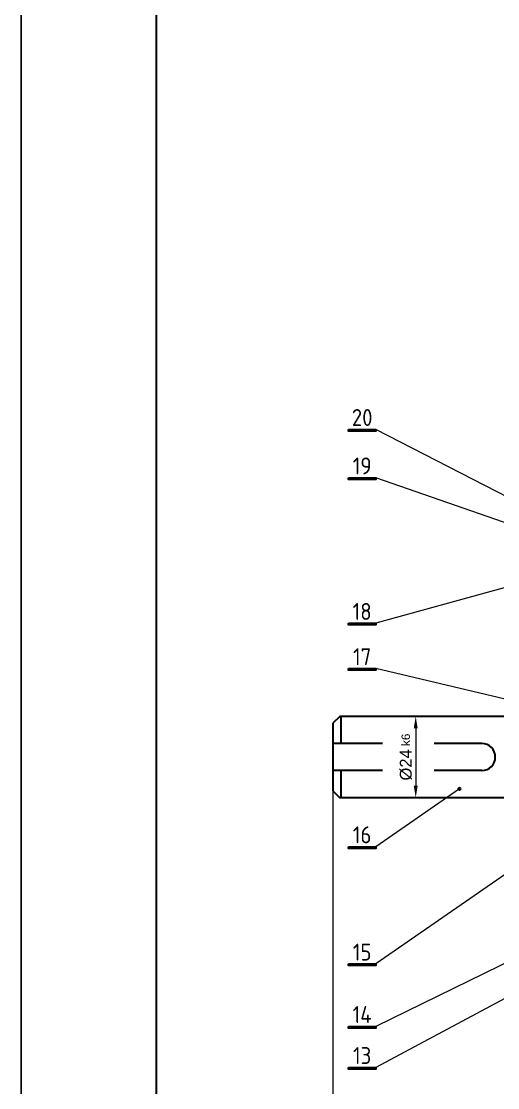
# Model space of a CAD drawing. Header units: millimetres. Extents: x 8 to 1593, y 893 to 2014.
# Drawn here: x 7.5 to 148.3, y 1127.5 to 1442.6 of the extents above; entities that cross this region are included whole.
import ezdxf
from ezdxf.enums import TextEntityAlignment as Align

# ---------------------------------------------------------------- set-up
doc = ezdxf.new("R2010")
doc.units = ezdxf.units.MM
doc.header["$PDMODE"] = 3
doc.layers.get('0').update_dxf_attribs({"lineweight": 30})
for name, color, linetype, lineweight in [('_mss.dam', 7, 'Continuous', 35), ('manh', 2, 'Continuous', 13), ('Nét mãnh', 3, 'Continuous', 13)]:
    doc.layers.add(name, color=color, linetype=linetype, lineweight=lineweight)
doc.styles.get("Standard").update_dxf_attribs({"font": 'isocp.shx'})
doc.styles.add('TCVN', font='arial.ttf')
doc.dimstyles.new('TCVN$0', dxfattribs={"dimtxt": 2.5, "dimasz": 2.5, "dimexe": 1, "dimexo": 1, "dimgap": 1, "dimtad": 1, "dimtoh": 1, "dimdec": 1, "dimdsep": 46, "dimtxsty": 'TCVN', "dimcen": 0.09, "dimclrd": 2, "dimclre": 2, "dimclrt": 3, "dimadec": 0, "dimazin": 3, "dimtfac": 1, "dimtdec": 1, "dimtmove": 0, "dimatfit": 3, "dimfxl": 1, "dimtolj": 1, "dimtzin": 0, "dimlwd": 13, "dimlwe": 13, "dimarcsym": 1})

# ---------------------------------------------------------------- blocks, each defined once
blk = doc.blocks.new('truc1new')
for p, q in [((0, 17.5), (60.06, 17.5)), ((0, 17.5), (0, 16)), ((0, 16), (0, -16)), ((60.06, 17.5), (60.06, 16)), ((60.06, 16), (60.06, -14)), ((-18, 15), (-1, 15)), ((-18, 13), (-18, 15)), ((-18, -13), (-18, 13)), ((61.06, 15), (78.06, 15)), ((78.06, 15), (78.06, 13.5)), ((78.06, -13.5), (78.06, 13.5)), ((-110.5, 12), (-112.5, 10)), ((-112.5, 10), (-112.5, -10)), ((-110.1, 12), (-110.5, 12)), ((-19, 12), (-110.1, 12)), ((-110.1, 4), (-110.1, 12)), ((143.86, 12.5), (79.06, 12.5)), ((143.86, 12.5), (143.88, 4.37)), ((146.37, 11.87), (146.38, 4.36)), ((146.37, 11.87), (150.45, 11.87)), ((161.88, 9.99), (150.45, 9.99)), ((164.45, 11.87), (161.88, 11.87)), ((164.45, 11.87), (165.18, 11.87)), ((165.18, 11.87), (167.68, 9.37)), ((165.18, 4.37), (165.18, 11.87)), ((146.4, 9.37), (143.9, 9.37)), ((167.68, 9.37), (167.68, -9.38)), ((-97.8, 4), (-112.5, 4)), ((-68.5, 4), (-82.62, 4)), ((167.68, 4.37), (143.88, 4.36)), ((-97.8, -4), (-112.5, -4)), ((-110.1, -12), (-110.1, -4)), ((-68.5, -4), (-82.62, -4)), ((167.68, -4.38), (143.88, -4.39)), ((143.89, -4.38), (143.9, -12.5)), ((146.39, -4.39), (146.4, -11.88)), ((165.18, -11.88), (165.18, -4.38)), ((146.4, -9.38), (143.9, -9.38)), ((165.18, -11.88), (167.68, -9.38)), ((-112.5, -10), (-110.5, -12)), ((-110.1, -12), (-110.5, -12)), ((-19, -12), (-110.1, -12)), ((143.9, -12.5), (79.06, -12.5)), ((146.4, -11.88), (150.45, -11.88)), ((150.45, -10.01), (161.88, -10.01)), ((161.88, -11.88), (164.45, -11.88)), ((164.45, -11.88), (165.18, -11.88)), ((-18, -13), (-18, -15)), ((-18, -15), (-1, -15)), ((60.06, -16), (60.06, -14)), ((61.06, -15), (78.06, -15)), ((78.06, -13.5), (78.06, -15)), ((0, -17.5), (0, -16)), ((0, -17.5), (60.06, -17.5)), ((60.06, -16), (60.06, -17.5))]:
    blk.add_line(p, q)
for points in [[(113.86, 4), (109.03, 4, 1), (109.03, -4), (113.86, -4)], [(127.42, -4), (133.03, -4, 1), (133.03, 4), (127.42, 4)]]:
    blk.add_lwpolyline(points, format="xyb")
for centre, radius, start, end in [((-1, 16), 1, 270, 0), ((61.06, 16), 1, 180, 270), ((-19, 13), 1, 270, 0), ((79.06, 13.5), 1, 180, 270), ((-68.5, 0), 4, 270, 90), ((143.88, -0.01), 4.38, 87.159, 270.1321), ((-19, -13), 1, 0, 90), ((79.06, -13.5), 1, 90, 180), ((-1, -16), 1, 0, 90), ((61.06, -16), 1, 90, 180)]:
    blk.add_arc(centre, radius, start, end)
at = {"layer": 'manh'}
for p, q in [((146.37, 9.99), (150.45, 9.99)), ((150.45, 11.87), (164.45, 11.87)), ((161.88, 9.99), (165.18, 9.99)), ((146.4, -10.01), (165.18, -10.01)), ((150.45, -11.88), (161.88, -11.88))]:
    blk.add_line(p, q, dxfattribs=at)
blk = doc.blocks.new('*D69')
at = {"color": 2, "lineweight": 13, "transparency": 16777216}
for p, q in [((121.3, 1237.22), (125.11, 1237.22)), ((124.11, 1233.72), (124.11, 1216.72)), ((121.3, 1213.22), (125.11, 1213.22))]:
    blk.add_line(p, q, dxfattribs=at)
at = {"color": 2, "transparency": 16777216}
for points in [[(123.53, 1233.72), (124.69, 1233.72), (124.11, 1237.22)], [(123.53, 1216.72), (124.69, 1216.72), (124.11, 1213.22)]]:
    blk.add_solid(points, dxfattribs=at)
at = {"layer": 'Defpoints', "color": 0, "transparency": 16777216}
for p in [(120.3, 1237.22), (120.3, 1213.22), (124.11, 1213.22)]:
    blk.add_point(p, dxfattribs=at)
at = {"color": 3, "transparency": 16777216, "insert": (121.23, 1225.22), "char_height": 3.5, "attachment_point": 5, "rotation": 90, "style": 'TCVN'}
blk.add_mtext('\\A1;%%C24{}{\\H0.71x;\\C3; k6}', dxfattribs=at)
blk = doc.blocks.new('*D78')
at = {"color": 2, "lineweight": 13, "transparency": 16777216}
for p, q in [((99.64, 1224.22), (99.64, 990.05)), ((728.81, 1137.69), (728.81, 990.05)), ((103.14, 991.05), (725.31, 991.05))]:
    blk.add_line(p, q, dxfattribs=at)
at = {"color": 2, "transparency": 16777216}
for points in [[(103.14, 991.64), (103.14, 990.47), (99.64, 991.05)], [(725.31, 991.64), (725.31, 990.47), (728.81, 991.05)]]:
    blk.add_solid(points, dxfattribs=at)
at = {"layer": 'Defpoints', "color": 0, "transparency": 16777216}
for p in [(99.64, 1225.22), (728.81, 1138.69), (728.81, 991.05)]:
    blk.add_point(p, dxfattribs=at)
at = {"color": 3, "transparency": 16777216, "insert": (488.65, 993.84), "char_height": 3.5, "attachment_point": 5, "style": 'TCVN'}
blk.add_mtext('\\A1;629', dxfattribs=at)

msp = doc.modelspace()

# ---------------------------------------------------------------- hatches: boundary and pattern name
at = {"lineweight": 30, "ltscale": 15}
for points in [[(104.28, 1322.06), (112.28, 1322.06), (112.28, 1321.56), (104.28, 1321.56)], [(104.28, 1307.76), (112.28, 1307.76), (112.28, 1307.26), (104.28, 1307.26)], [(104.28, 1264.75), (112.28, 1264.75), (112.28, 1264.25), (104.28, 1264.25)], [(104.28, 1251.38), (112.28, 1251.38), (112.28, 1250.88), (104.28, 1250.88)], [(104.28, 1198.74), (112.28, 1198.74), (112.28, 1198.24), (104.28, 1198.24)], [(104.28, 1164.08), (112.28, 1164.08), (112.28, 1163.58), (104.28, 1163.58)], [(104.28, 1145.64), (112.28, 1145.64), (112.28, 1145.14), (104.28, 1145.14)], [(104.28, 1133.52), (112.28, 1133.52), (112.28, 1133.02), (104.28, 1133.02)]]:
    msp.add_hatch(color=5, dxfattribs=at).paths.add_polyline_path(points)

# ---------------------------------------------------------------- linework, layer by layer
msp.add_lwpolyline([(47.54, 906.21), (47.54, 2000.88)])
msp.add_lwpolyline([(47.54, 906.21), (47.54, 2000.88)])
msp.add_lwpolyline([(47.54, 906.21), (47.54, 2000.88)])
msp.add_lwpolyline([(47.54, 906.21), (47.54, 2000.88)])
at = {"color": 5, "lineweight": 30, "ltscale": 15}
for points in [[(104.28, 1322.06), (112.28, 1322.06), (112.28, 1321.56), (104.28, 1321.56), (104.28, 1322.06)], [(104.28, 1307.76), (112.28, 1307.76), (112.28, 1307.26), (104.28, 1307.26), (104.28, 1307.76)], [(104.28, 1264.75), (112.28, 1264.75), (112.28, 1264.25), (104.28, 1264.25), (104.28, 1264.75)], [(104.28, 1251.38), (112.28, 1251.38), (112.28, 1250.88), (104.28, 1250.88), (104.28, 1251.38)], [(104.28, 1198.74), (112.28, 1198.74), (112.28, 1198.24), (104.28, 1198.24), (104.28, 1198.74)], [(104.28, 1164.08), (112.28, 1164.08), (112.28, 1163.58), (104.28, 1163.58), (104.28, 1164.08)], [(104.28, 1145.64), (112.28, 1145.64), (112.28, 1145.14), (104.28, 1145.14), (104.28, 1145.64)], [(104.28, 1133.52), (112.28, 1133.52), (112.28, 1133.02), (104.28, 1133.02), (104.28, 1133.52)]]:
    msp.add_lwpolyline(points, dxfattribs=at)
at = {"layer": '_mss.dam'}
for radius in [0.3, 0.2]:
    msp.add_circle((137.04, 1215.8), radius, dxfattribs=at)
at = {"layer": 'Defpoints'}
msp.add_lwpolyline([(7.54, 906.21), (7.54, 2000.88)], dxfattribs=at)
at = {"layer": 'Nét mãnh'}
for points in [[(180.41, 1287.06), (112.28, 1322.06)], [(171.38, 1287.23), (112.28, 1307.76)], [(159.91, 1277.91), (112.28, 1264.75)], [(158.05, 1240.54), (112.28, 1251.38)], [(137.04, 1215.8), (112.28, 1198.74)], [(169.15, 1203.39), (112.28, 1164.08)], [(167.32, 1172.51), (112.28, 1145.64)], [(175.84, 1167.5), (112.28, 1133.52)]]:
    msp.add_lwpolyline(points, dxfattribs=at)

# ---------------------------------------------------------------- block references
msp.add_blockref('truc1new', (212.14, 1225.22))

# ---------------------------------------------------------------- texts
at = {"color": 5, "lineweight": 30, "ltscale": 15}
for s, p in [('20', (108.28, 1325.56)), ('19', (108.28, 1311.26)), ('18', (108.28, 1268.25)), ('17', (108.28, 1254.88)), ('16', (108.28, 1202.24)), ('15', (108.28, 1167.58)), ('14', (108.28, 1149.14)), ('13', (108.28, 1137.02))]:
    msp.add_text(s, height=5, dxfattribs=at).set_placement(p, align=Align.MIDDLE)

# ---------------------------------------------------------------- dimensions: what is measured, and where the dimension line sits
dim = msp.add_linear_dim(base=(124.11, 1213.22), p1=(120.3, 1237.22), p2=(120.3, 1213.22), angle=90, text='<>{}{\\H0.71x;\\C3; k6}', dimstyle='TCVN$0', override={"dimtxt": 3.5, "dimasz": 3.5, "dimdec": 0, "dimpost": '%%C<>', "dimtdec": 3})
dim.commit()
dim.dimension.update_dxf_attribs({"geometry": '*D69', "text_midpoint": (124.11, 1225.22), "dimtype": 160})
dim = msp.add_linear_dim(base=(728.81, 991.05), p1=(99.64, 1225.22), p2=(728.81, 1138.69), dimstyle='TCVN$0', override={"dimtxt": 3.5, "dimasz": 3.5, "dimdec": 0})
dim.commit()
dim.dimension.update_dxf_attribs({"geometry": '*D78', "text_midpoint": (488.65, 991.05), "dimtype": 160})

doc.saveas('drawing.dxf')
